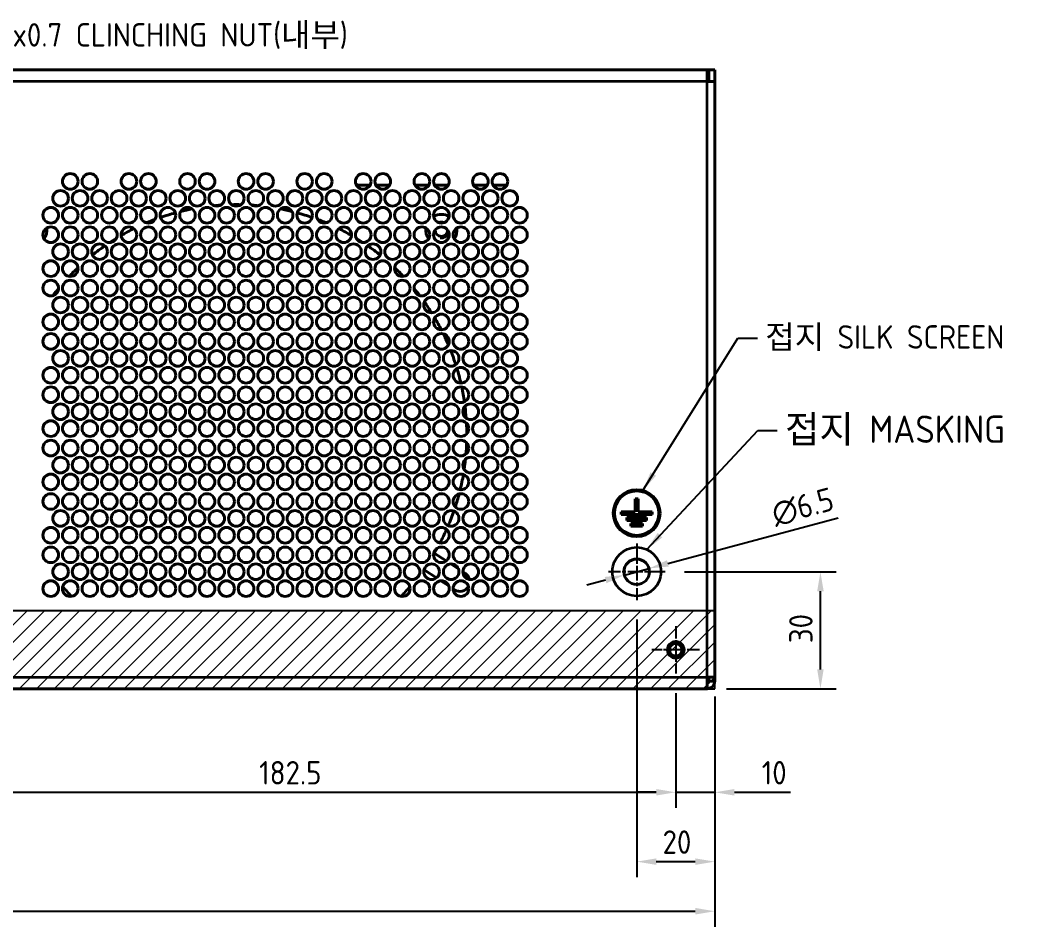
# Model space of a CAD drawing. Header units: millimetres. Extents: x 0 to 1682, y 0 to 1188.
# Drawn here: x 306.6 to 564.6, y 222.9 to 455.1 of the extents above; entities that cross this region are included whole.
import ezdxf

# ---------------------------------------------------------------- set-up
doc = ezdxf.new("R2010")
doc.units = ezdxf.units.MM
doc.header["$LTSCALE"] = 2
doc.linetypes.add('CHAIN', pattern=[0.3543, 0.2362, -0.0295, 0.0591, -0.0295])
for name, color, linetype, lineweight in [('가시적인 것(ISO)', 3, 'Continuous', 40), ('가시적인 좁은 것(ISO)', 3, 'Continuous', 35), ('기호(ISO)', 5, 'Continuous', 25), ('스케치 형상(ISO)', 3, 'Continuous', 25), ('중심 표식(ISO)', 1, 'Continuous', 25), ('치수(ISO)', 2, 'Continuous', 25), ('해치(ISO)', 7, 'Continuous', 18)]:
    doc.layers.add(name, color=color, linetype=linetype, lineweight=lineweight)
doc.styles.add('치수 텍스트_PSTEK_POSCO', font='isocp.shx')
doc.dimstyles.new('치수_PSTEK_POSCO', dxfattribs={"dimscale": 2, "dimtxt": 3, "dimasz": 2.5, "dimexe": 2, "dimexo": 2.5, "dimgap": 1, "dimtad": 1, "dimrnd": 1e-08, "dimdsep": 46, "dimtxsty": '치수 텍스트_PSTEK_POSCO', "dimcen": 0.09, "dimdle": 10, "dimclrd": 7, "dimclre": 7, "dimclrt": 2, "dimadec": 1, "dimazin": 2, "dimtfac": 1, "dimtmove": 0, "dimatfit": 3, "dimfxl": 0, "dimtolj": 1, "dimlwd": -1, "dimlwe": -1, "dimarcsym": 0})
doc.dimstyles.new('치수_PSTEK_POSCO$7', dxfattribs={"dimscale": 2, "dimtxt": 3, "dimasz": 2.5, "dimexe": 2, "dimexo": 2.5, "dimgap": 1, "dimtad": 1, "dimrnd": 1e-08, "dimdsep": 46, "dimtxsty": '치수 텍스트_PSTEK_POSCO', "dimcen": 0.09, "dimdle": 10, "dimclrd": 7, "dimclre": 7, "dimclrt": 2, "dimadec": 1, "dimazin": 2, "dimtfac": 1, "dimtmove": 0, "dimatfit": 3, "dimfxl": 0, "dimtolj": 1, "dimlwd": -1, "dimlwe": -1, "dimarcsym": 0})

# ---------------------------------------------------------------- blocks, each defined once
blk = doc.blocks.new('*D57')
at = {"layer": 'Defpoints', "color": 0}
for p in [(291.95, 287.77), (474.45, 287.77), (474.45, 257.39)]:
    blk.add_point(p, dxfattribs=at)
at = {"layer": '치수(ISO)', "color": 7}
for p, q in [((291.95, 282.77), (291.95, 253.39)), ((474.45, 282.77), (474.45, 253.39)), ((296.95, 257.39), (469.45, 257.39))]:
    blk.add_line(p, q, dxfattribs=at)
for points in [[(296.95, 258.22), (296.95, 256.56), (291.95, 257.39)], [(469.45, 258.22), (469.45, 256.56), (474.45, 257.39)]]:
    blk.add_solid(points, dxfattribs=at)
at = {"layer": '치수(ISO)', "color": 2, "insert": (367.79, 262.39), "char_height": 6, "attachment_point": 4, "style": '치수 텍스트_PSTEK_POSCO'}
blk.add_mtext('\\A1;182.5', dxfattribs=at)
blk = doc.blocks.new('*D58')
at = {"layer": 'Defpoints', "color": 0}
for p in [(474.45, 287.77), (484.45, 286.93), (484.45, 257.39)]:
    blk.add_point(p, dxfattribs=at)
at = {"layer": '치수(ISO)', "color": 7}
for p, q in [((474.45, 282.77), (474.45, 253.39)), ((484.45, 281.93), (484.45, 253.39)), ((469.45, 257.39), (464.45, 257.39)), ((474.45, 257.39), (484.45, 257.39)), ((489.45, 257.39), (503.85, 257.39))]:
    blk.add_line(p, q, dxfattribs=at)
for points in [[(469.45, 258.22), (469.45, 256.56), (474.45, 257.39)], [(489.45, 258.22), (489.45, 256.56), (484.45, 257.39)]]:
    blk.add_solid(points, dxfattribs=at)
at = {"layer": '치수(ISO)', "color": 2, "insert": (496.45, 262.39), "char_height": 6, "attachment_point": 4, "style": '치수 텍스트_PSTEK_POSCO'}
blk.add_mtext('\\A1;10', dxfattribs=at)
blk = doc.blocks.new('*D59')
at = {"layer": 'Defpoints', "color": 0}
for p in [(99.45, 286.93), (484.45, 286.93), (484.45, 226.93)]:
    blk.add_point(p, dxfattribs=at)
at = {"layer": '치수(ISO)', "color": 7}
for p, q in [((99.45, 281.93), (99.45, 222.93)), ((484.45, 281.93), (484.45, 222.93)), ((104.45, 226.93), (479.45, 226.93))]:
    blk.add_line(p, q, dxfattribs=at)
for points in [[(104.45, 227.77), (104.45, 226.1), (99.45, 226.93)], [(479.45, 227.77), (479.45, 226.1), (484.45, 226.93)]]:
    blk.add_solid(points, dxfattribs=at)
at = {"layer": '치수(ISO)', "color": 2, "insert": (271.42, 231.93), "char_height": 6, "attachment_point": 4, "style": '치수 텍스트_PSTEK_POSCO'}
blk.add_mtext('\\A1;385', dxfattribs=at)
blk = doc.blocks.new('*D62')
at = {"layer": 'Defpoints', "color": 0}
for p in [(471.7, 313.87), (511.48, 313.87), (482.45, 283.87)]:
    blk.add_point(p, dxfattribs=at)
at = {"layer": '치수(ISO)', "color": 7}
for p, q in [((476.7, 313.87), (515.48, 313.87)), ((511.48, 288.87), (511.48, 308.87)), ((487.45, 283.87), (515.48, 283.87))]:
    blk.add_line(p, q, dxfattribs=at)
for points in [[(510.65, 308.87), (512.32, 308.87), (511.48, 313.87)], [(510.65, 288.87), (512.32, 288.87), (511.48, 283.87)]]:
    blk.add_solid(points, dxfattribs=at)
at = {"layer": '치수(ISO)', "color": 2, "insert": (506.48, 295.57), "char_height": 6, "attachment_point": 4, "rotation": 90, "style": '치수 텍스트_PSTEK_POSCO'}
blk.add_mtext('\\A1;30', dxfattribs=at)
blk = doc.blocks.new('*D63')
at = {"layer": 'Defpoints', "color": 0}
for p in [(464.45, 306.62), (484.45, 286.93), (484.45, 239.63)]:
    blk.add_point(p, dxfattribs=at)
at = {"layer": '치수(ISO)', "color": 7}
for p, q in [((464.45, 301.62), (464.45, 235.63)), ((484.45, 281.93), (484.45, 235.63)), ((469.45, 239.63), (479.45, 239.63))]:
    blk.add_line(p, q, dxfattribs=at)
for points in [[(469.45, 240.46), (469.45, 238.8), (464.45, 239.63)], [(479.45, 240.46), (479.45, 238.8), (484.45, 239.63)]]:
    blk.add_solid(points, dxfattribs=at)
at = {"layer": '치수(ISO)', "color": 2, "insert": (471.07, 244.63), "char_height": 6, "attachment_point": 4, "style": '치수 텍스트_PSTEK_POSCO'}
blk.add_mtext('\\A1;20', dxfattribs=at)
blk = doc.blocks.new('*D64')
at = {"layer": 'Defpoints', "color": 0}
for p in [(461.31, 313.03), (467.59, 314.71)]:
    blk.add_point(p, dxfattribs=at)
at = {"layer": '치수(ISO)', "color": 7}
for p, q in [((472.42, 316.01), (516.04, 327.69)), ((461.31, 313.03), (467.59, 314.71)), ((456.48, 311.74), (451.65, 310.44))]:
    blk.add_line(p, q, dxfattribs=at)
for points in [[(472.2, 316.81), (472.63, 315.2), (467.59, 314.71)], [(456.26, 312.54), (456.7, 310.93), (461.31, 313.03)]]:
    blk.add_solid(points, dxfattribs=at)
at = {"layer": '치수(ISO)', "color": 2, "insert": (499.24, 328.37), "char_height": 6, "attachment_point": 4, "rotation": 15, "style": '치수 텍스트_PSTEK_POSCO'}
blk.add_mtext('\\A1;∅6.5', dxfattribs=at)

msp = doc.modelspace()

# ---------------------------------------------------------------- hatches: boundary and pattern name
at = {"layer": '해치(ISO)'}
h = msp.add_hatch(dxfattribs=at)
h.set_pattern_fill('ANSI31', color=1, scale=25.4, style=0)
h.set_pattern_definition([(45, (0, 0), (-2.245064, 2.245064), [])])
h.paths.add_polyline_path([(99.448, 283.871), (484.448, 283.871), (484.448, 303.871), (99.448, 303.871)])

# ---------------------------------------------------------------- linework, layer by layer
at = {"layer": '가시적인 것(ISO)'}
for p, q in [((101.448, 442.371), (482.448, 442.371)), ((482.448, 442.371), (482.948, 442.371)), ((482.448, 439.371), (482.448, 442.371)), ((482.948, 442.371), (484.448, 442.371)), ((482.948, 439.371), (482.948, 442.371)), ((484.448, 442.371), (484.448, 439.371)), ((482.448, 440.871), (482.948, 440.871)), ((482.948, 440.371), (482.448, 440.371)), ((482.448, 439.371), (484.448, 439.371)), ((484.448, 439.371), (484.448, 286.932)), ((396.208, 412.871), (393.448, 412.871)), ((401.208, 412.871), (397.688, 412.871)), ((411.208, 412.871), (407.688, 412.871)), ((416.208, 412.871), (412.688, 412.871)), ((426.208, 412.871), (422.688, 412.871)), ((431.208, 412.871), (427.688, 412.871)), ((464.798, 332.521), (464.098, 332.521)), ((464.098, 332.521), (464.098, 329.221)), ((464.798, 329.221), (464.798, 332.521)), ((464.098, 329.221), (460.448, 329.221)), ((460.448, 329.221), (460.448, 328.521)), ((460.448, 328.521), (468.448, 328.521)), ((466.948, 327.721), (461.948, 327.721)), ((461.948, 327.721), (461.948, 327.021)), ((468.448, 329.221), (464.798, 329.221)), ((466.948, 327.021), (466.948, 327.721)), ((468.448, 328.521), (468.448, 329.221)), ((461.948, 327.021), (466.948, 327.021)), ((465.948, 326.221), (462.948, 326.221)), ((462.948, 326.221), (462.948, 325.521)), ((462.948, 325.521), (465.948, 325.521)), ((465.948, 325.521), (465.948, 326.221)), ((412.616, 318.642), (415.685, 316.629)), ((416.845, 315.869), (418.821, 314.573)), ((413.178, 312.294), (410.011, 314.37)), ((419.949, 313.834), (420.605, 313.404)), ((416.326, 310.23), (414.332, 311.538)), ((417.863, 309.222), (417.449, 309.494)), ((482.448, 286.871), (482.448, 283.871)), ((482.948, 285.871), (482.948, 286.881)), ((484.448, 285.871), (484.448, 286.932)), ((482.448, 283.871), (101.448, 283.871)), ((482.948, 285.871), (484.448, 285.871))]:
    msp.add_line(p, q, dxfattribs=at)
for centre, radius in [((319.448, 413.821), 2), ((324.448, 413.821), 2), ((334.448, 413.821), 2), ((339.448, 413.821), 2), ((349.448, 413.821), 2), ((354.448, 413.821), 2), ((364.448, 413.821), 2), ((369.448, 413.821), 2), ((379.448, 413.821), 2), ((384.448, 413.821), 2), ((394.448, 413.821), 2), ((399.448, 413.821), 2), ((409.448, 413.821), 2), ((414.448, 413.821), 2), ((424.448, 413.821), 2), ((429.448, 413.821), 2), ((316.948, 409.491), 2), ((321.948, 409.491), 2), ((326.948, 409.491), 2), ((331.948, 409.491), 2), ((336.948, 409.491), 2), ((341.948, 409.491), 2), ((346.948, 409.491), 2), ((351.948, 409.491), 2), ((356.948, 409.491), 2), ((361.948, 409.491), 2), ((366.948, 409.491), 2), ((371.948, 409.491), 2), ((376.948, 409.491), 2), ((381.948, 409.491), 2), ((386.948, 409.491), 2), ((391.948, 409.491), 2), ((396.948, 409.491), 2), ((401.948, 409.491), 2), ((406.948, 409.491), 2), ((411.948, 409.491), 2), ((416.948, 409.491), 2), ((421.948, 409.491), 2), ((426.948, 409.491), 2), ((431.948, 409.491), 2), ((314.448, 405.161), 2), ((319.448, 405.161), 2), ((324.448, 405.161), 2), ((329.448, 405.161), 2), ((334.448, 405.161), 2), ((339.448, 405.161), 2), ((344.448, 405.161), 2), ((349.448, 405.161), 2), ((354.448, 405.161), 2), ((359.448, 405.161), 2), ((364.448, 405.161), 2), ((369.448, 405.161), 2), ((374.448, 405.161), 2), ((379.448, 405.161), 2), ((384.448, 405.161), 2), ((389.448, 405.161), 2), ((394.448, 405.161), 2), ((399.448, 405.161), 2), ((404.448, 405.161), 2), ((409.448, 405.161), 2), ((414.448, 405.161), 2), ((419.448, 405.161), 2), ((424.448, 405.161), 2), ((429.448, 405.161), 2), ((434.448, 405.161), 2), ((314.448, 400.161), 2), ((319.448, 400.161), 2), ((324.448, 400.161), 2), ((329.448, 400.161), 2), ((334.448, 400.161), 2), ((339.448, 400.161), 2), ((344.448, 400.161), 2), ((349.448, 400.161), 2), ((354.448, 400.161), 2), ((359.448, 400.161), 2), ((364.448, 400.161), 2), ((369.448, 400.161), 2), ((374.448, 400.161), 2), ((379.448, 400.161), 2), ((384.448, 400.161), 2), ((389.448, 400.161), 2), ((394.448, 400.161), 2), ((399.448, 400.161), 2), ((404.448, 400.161), 2), ((409.448, 400.161), 2), ((414.448, 400.161), 2), ((419.448, 400.161), 2), ((424.448, 400.161), 2), ((429.448, 400.161), 2), ((434.448, 400.161), 2), ((316.948, 395.831), 2), ((321.948, 395.831), 2), ((326.948, 395.831), 2), ((331.948, 395.831), 2), ((336.948, 395.831), 2), ((341.948, 395.831), 2), ((346.948, 395.831), 2), ((351.948, 395.831), 2), ((356.948, 395.831), 2), ((361.948, 395.831), 2), ((366.948, 395.831), 2), ((371.948, 395.831), 2), ((376.948, 395.831), 2), ((381.948, 395.831), 2), ((386.948, 395.831), 2), ((391.948, 395.831), 2), ((396.948, 395.831), 2), ((401.948, 395.831), 2), ((406.948, 395.831), 2), ((411.948, 395.831), 2), ((416.948, 395.831), 2), ((421.948, 395.831), 2), ((426.948, 395.831), 2), ((431.948, 395.831), 2), ((314.448, 391.501), 2), ((319.448, 391.501), 2), ((324.448, 391.501), 2), ((329.448, 391.501), 2), ((334.448, 391.501), 2), ((339.448, 391.501), 2), ((344.448, 391.501), 2), ((349.448, 391.501), 2), ((354.448, 391.501), 2), ((359.448, 391.501), 2), ((364.448, 391.501), 2), ((369.448, 391.501), 2), ((374.448, 391.501), 2), ((379.448, 391.501), 2), ((384.448, 391.501), 2), ((389.448, 391.501), 2), ((394.448, 391.501), 2), ((399.448, 391.501), 2), ((404.448, 391.501), 2), ((409.448, 391.501), 2), ((414.448, 391.501), 2), ((419.448, 391.501), 2), ((424.448, 391.501), 2), ((429.448, 391.501), 2), ((434.448, 391.501), 2), ((314.448, 386.501), 2), ((319.448, 386.501), 2), ((324.448, 386.501), 2), ((329.448, 386.501), 2), ((334.448, 386.501), 2), ((339.448, 386.501), 2), ((344.448, 386.501), 2), ((349.448, 386.501), 2), ((354.448, 386.501), 2), ((359.448, 386.501), 2), ((364.448, 386.501), 2), ((369.448, 386.501), 2), ((374.448, 386.501), 2), ((379.448, 386.501), 2), ((384.448, 386.501), 2), ((389.448, 386.501), 2), ((394.448, 386.501), 2), ((399.448, 386.501), 2), ((404.448, 386.501), 2), ((409.448, 386.501), 2), ((414.448, 386.501), 2), ((419.448, 386.501), 2), ((424.448, 386.501), 2), ((429.448, 386.501), 2), ((434.448, 386.501), 2), ((316.948, 382.171), 2), ((321.948, 382.171), 2), ((326.948, 382.171), 2), ((331.948, 382.171), 2), ((336.948, 382.171), 2), ((341.948, 382.171), 2), ((346.948, 382.171), 2), ((351.948, 382.171), 2), ((356.948, 382.171), 2), ((361.948, 382.171), 2), ((366.948, 382.171), 2), ((371.948, 382.171), 2), ((376.948, 382.171), 2), ((381.948, 382.171), 2), ((386.948, 382.171), 2), ((391.948, 382.171), 2), ((396.948, 382.171), 2), ((401.948, 382.171), 2), ((406.948, 382.171), 2), ((411.948, 382.171), 2), ((416.948, 382.171), 2), ((421.948, 382.171), 2), ((426.948, 382.171), 2), ((431.948, 382.171), 2), ((314.448, 377.841), 2), ((319.448, 377.841), 2), ((324.448, 377.841), 2), ((329.448, 377.841), 2), ((334.448, 377.841), 2), ((339.448, 377.841), 2), ((344.448, 377.841), 2), ((349.448, 377.841), 2), ((354.448, 377.841), 2), ((359.448, 377.841), 2), ((364.448, 377.841), 2), ((369.448, 377.841), 2), ((374.448, 377.841), 2), ((379.448, 377.841), 2), ((384.448, 377.841), 2), ((389.448, 377.841), 2), ((394.448, 377.841), 2), ((399.448, 377.841), 2), ((404.448, 377.841), 2), ((409.448, 377.841), 2), ((414.448, 377.841), 2), ((419.448, 377.841), 2), ((424.448, 377.841), 2), ((429.448, 377.841), 2), ((434.448, 377.841), 2), ((314.448, 372.841), 2), ((319.448, 372.841), 2), ((324.448, 372.841), 2), ((329.448, 372.841), 2), ((334.448, 372.841), 2), ((339.448, 372.841), 2), ((344.448, 372.841), 2), ((349.448, 372.841), 2), ((354.448, 372.841), 2), ((359.448, 372.841), 2), ((364.448, 372.841), 2), ((369.448, 372.841), 2), ((374.448, 372.841), 2), ((379.448, 372.841), 2), ((384.448, 372.841), 2), ((389.448, 372.841), 2), ((394.448, 372.841), 2), ((399.448, 372.841), 2), ((404.448, 372.841), 2), ((409.448, 372.841), 2), ((414.448, 372.841), 2), ((419.448, 372.841), 2), ((424.448, 372.841), 2), ((429.448, 372.841), 2), ((434.448, 372.841), 2), ((316.948, 368.511), 2), ((321.948, 368.511), 2), ((326.948, 368.511), 2), ((331.948, 368.511), 2), ((336.948, 368.511), 2), ((341.948, 368.511), 2), ((346.948, 368.511), 2), ((351.948, 368.511), 2), ((356.948, 368.511), 2), ((361.948, 368.511), 2), ((366.948, 368.511), 2), ((371.948, 368.511), 2), ((376.948, 368.511), 2), ((381.948, 368.511), 2), ((386.948, 368.511), 2), ((391.948, 368.511), 2), ((396.948, 368.511), 2), ((401.948, 368.511), 2), ((406.948, 368.511), 2), ((411.948, 368.511), 2), ((416.948, 368.511), 2), ((421.948, 368.511), 2), ((426.948, 368.511), 2), ((431.948, 368.511), 2), ((314.448, 364.181), 2), ((319.448, 364.181), 2), ((324.448, 364.181), 2), ((329.448, 364.181), 2), ((334.448, 364.181), 2), ((339.448, 364.181), 2), ((344.448, 364.181), 2), ((349.448, 364.181), 2), ((354.448, 364.181), 2), ((359.448, 364.181), 2), ((364.448, 364.181), 2), ((369.448, 364.181), 2), ((374.448, 364.181), 2), ((379.448, 364.181), 2), ((384.448, 364.181), 2), ((389.448, 364.181), 2), ((394.448, 364.181), 2), ((399.448, 364.181), 2), ((404.448, 364.181), 2), ((409.448, 364.181), 2), ((414.448, 364.181), 2), ((419.448, 364.181), 2), ((424.448, 364.181), 2), ((429.448, 364.181), 2), ((434.448, 364.181), 2), ((314.448, 359.181), 2), ((319.448, 359.181), 2), ((324.448, 359.181), 2), ((329.448, 359.181), 2), ((334.448, 359.181), 2), ((339.448, 359.181), 2), ((344.448, 359.181), 2), ((349.448, 359.181), 2), ((354.448, 359.181), 2), ((359.448, 359.181), 2), ((364.448, 359.181), 2), ((369.448, 359.181), 2), ((374.448, 359.181), 2), ((379.448, 359.181), 2), ((384.448, 359.181), 2), ((389.448, 359.181), 2), ((394.448, 359.181), 2), ((399.448, 359.181), 2), ((404.448, 359.181), 2), ((409.448, 359.181), 2), ((414.448, 359.181), 2), ((419.448, 359.181), 2), ((424.448, 359.181), 2), ((429.448, 359.181), 2), ((434.448, 359.181), 2), ((316.948, 354.851), 2), ((321.948, 354.851), 2), ((326.948, 354.851), 2), ((331.948, 354.851), 2), ((336.948, 354.851), 2), ((341.948, 354.851), 2), ((346.948, 354.851), 2), ((351.948, 354.851), 2), ((356.948, 354.851), 2), ((361.948, 354.851), 2), ((366.948, 354.851), 2), ((371.948, 354.851), 2), ((376.948, 354.851), 2), ((381.948, 354.851), 2), ((386.948, 354.851), 2), ((391.948, 354.851), 2), ((396.948, 354.851), 2), ((401.948, 354.851), 2), ((406.948, 354.851), 2), ((411.948, 354.851), 2), ((416.948, 354.851), 2), ((421.948, 354.851), 2), ((426.948, 354.851), 2), ((431.948, 354.851), 2), ((314.448, 350.521), 2), ((319.448, 350.521), 2), ((324.448, 350.521), 2), ((329.448, 350.521), 2), ((334.448, 350.521), 2), ((339.448, 350.521), 2), ((344.448, 350.521), 2), ((349.448, 350.521), 2), ((354.448, 350.521), 2), ((359.448, 350.521), 2), ((364.448, 350.521), 2), ((369.448, 350.521), 2), ((374.448, 350.521), 2), ((379.448, 350.521), 2), ((384.448, 350.521), 2), ((389.448, 350.521), 2), ((394.448, 350.521), 2), ((399.448, 350.521), 2), ((404.448, 350.521), 2), ((409.448, 350.521), 2), ((414.448, 350.521), 2), ((419.448, 350.521), 2), ((424.448, 350.521), 2), ((429.448, 350.521), 2), ((434.448, 350.521), 2), ((314.448, 345.521), 2), ((319.448, 345.521), 2), ((324.448, 345.521), 2), ((329.448, 345.521), 2), ((334.448, 345.521), 2), ((339.448, 345.521), 2), ((344.448, 345.521), 2), ((349.448, 345.521), 2), ((354.448, 345.521), 2), ((359.448, 345.521), 2), ((364.448, 345.521), 2), ((369.448, 345.521), 2), ((374.448, 345.521), 2), ((379.448, 345.521), 2), ((384.448, 345.521), 2), ((389.448, 345.521), 2), ((394.448, 345.521), 2), ((399.448, 345.521), 2), ((404.448, 345.521), 2), ((409.448, 345.521), 2), ((414.448, 345.521), 2), ((419.448, 345.521), 2), ((424.448, 345.521), 2), ((429.448, 345.521), 2), ((434.448, 345.521), 2), ((316.948, 341.191), 2), ((321.948, 341.191), 2), ((326.948, 341.191), 2), ((331.948, 341.191), 2), ((336.948, 341.191), 2), ((341.948, 341.191), 2), ((346.948, 341.191), 2), ((351.948, 341.191), 2), ((356.948, 341.191), 2), ((361.948, 341.191), 2), ((366.948, 341.191), 2), ((371.948, 341.191), 2), ((376.948, 341.191), 2), ((381.948, 341.191), 2), ((386.948, 341.191), 2), ((391.948, 341.191), 2), ((396.948, 341.191), 2), ((401.948, 341.191), 2), ((406.948, 341.191), 2), ((411.948, 341.191), 2), ((416.948, 341.191), 2), ((421.948, 341.191), 2), ((426.948, 341.191), 2), ((431.948, 341.191), 2), ((314.448, 336.861), 2), ((319.448, 336.861), 2), ((324.448, 336.861), 2), ((329.448, 336.861), 2), ((334.448, 336.861), 2), ((339.448, 336.861), 2), ((344.448, 336.861), 2), ((349.448, 336.861), 2), ((354.448, 336.861), 2), ((359.448, 336.861), 2), ((364.448, 336.861), 2), ((369.448, 336.861), 2), ((374.448, 336.861), 2), ((379.448, 336.861), 2), ((384.448, 336.861), 2), ((389.448, 336.861), 2), ((394.448, 336.861), 2), ((399.448, 336.861), 2), ((404.448, 336.861), 2), ((409.448, 336.861), 2), ((414.448, 336.861), 2), ((419.448, 336.861), 2), ((424.448, 336.861), 2), ((429.448, 336.861), 2), ((434.448, 336.861), 2), ((314.448, 331.861), 2), ((319.448, 331.861), 2), ((324.448, 331.861), 2), ((329.448, 331.861), 2), ((334.448, 331.861), 2), ((339.448, 331.861), 2), ((344.448, 331.861), 2), ((349.448, 331.861), 2), ((354.448, 331.861), 2), ((359.448, 331.861), 2), ((364.448, 331.861), 2), ((369.448, 331.861), 2), ((374.448, 331.861), 2), ((379.448, 331.861), 2), ((384.448, 331.861), 2), ((389.448, 331.861), 2), ((394.448, 331.861), 2), ((399.448, 331.861), 2), ((404.448, 331.861), 2), ((409.448, 331.861), 2), ((414.448, 331.861), 2), ((419.448, 331.861), 2), ((424.448, 331.861), 2), ((429.448, 331.861), 2), ((434.448, 331.861), 2), ((464.448, 328.871), 6), ((464.448, 328.871), 5.7), ((316.948, 327.531), 2), ((321.948, 327.531), 2), ((326.948, 327.531), 2), ((331.948, 327.531), 2), ((336.948, 327.531), 2), ((341.948, 327.531), 2), ((346.948, 327.531), 2), ((351.948, 327.531), 2), ((356.948, 327.531), 2), ((361.948, 327.531), 2), ((366.948, 327.531), 2), ((371.948, 327.531), 2), ((376.948, 327.531), 2), ((381.948, 327.531), 2), ((386.948, 327.531), 2), ((391.948, 327.531), 2), ((396.948, 327.531), 2), ((401.948, 327.531), 2), ((406.948, 327.531), 2), ((411.948, 327.531), 2), ((416.948, 327.531), 2), ((421.948, 327.531), 2), ((426.948, 327.531), 2), ((431.948, 327.531), 2), ((314.448, 323.201), 2), ((319.448, 323.201), 2), ((324.448, 323.201), 2), ((329.448, 323.201), 2), ((334.448, 323.201), 2), ((339.448, 323.201), 2), ((344.448, 323.201), 2), ((349.448, 323.201), 2), ((354.448, 323.201), 2), ((359.448, 323.201), 2), ((364.448, 323.201), 2), ((369.448, 323.201), 2), ((374.448, 323.201), 2), ((379.448, 323.201), 2), ((384.448, 323.201), 2), ((389.448, 323.201), 2), ((394.448, 323.201), 2), ((399.448, 323.201), 2), ((404.448, 323.201), 2), ((409.448, 323.201), 2), ((414.448, 323.201), 2), ((419.448, 323.201), 2), ((424.448, 323.201), 2), ((429.448, 323.201), 2), ((434.448, 323.201), 2), ((314.448, 318.201), 2), ((319.448, 318.201), 2), ((324.448, 318.201), 2), ((329.448, 318.201), 2), ((334.448, 318.201), 2), ((339.448, 318.201), 2), ((344.448, 318.201), 2), ((349.448, 318.201), 2), ((354.448, 318.201), 2), ((359.448, 318.201), 2), ((364.448, 318.201), 2), ((369.448, 318.201), 2), ((374.448, 318.201), 2), ((379.448, 318.201), 2), ((384.448, 318.201), 2), ((389.448, 318.201), 2), ((394.448, 318.201), 2), ((399.448, 318.201), 2), ((404.448, 318.201), 2), ((409.448, 318.201), 2), ((414.448, 318.201), 2), ((419.448, 318.201), 2), ((424.448, 318.201), 2), ((429.448, 318.201), 2), ((434.448, 318.201), 2), ((316.948, 313.871), 2), ((321.948, 313.871), 2), ((326.948, 313.871), 2), ((331.948, 313.871), 2), ((336.948, 313.871), 2), ((341.948, 313.871), 2), ((346.948, 313.871), 2), ((351.948, 313.871), 2), ((356.948, 313.871), 2), ((361.948, 313.871), 2), ((366.948, 313.871), 2), ((371.948, 313.871), 2), ((376.948, 313.871), 2), ((381.948, 313.871), 2), ((386.948, 313.871), 2), ((391.948, 313.871), 2), ((396.948, 313.871), 2), ((401.948, 313.871), 2), ((406.948, 313.871), 2), ((411.948, 313.871), 2), ((416.948, 313.871), 2), ((421.948, 313.871), 2), ((426.948, 313.871), 2), ((431.948, 313.871), 2), ((464.448, 313.871), 3.25), ((314.448, 309.541), 2), ((319.448, 309.541), 2), ((324.448, 309.541), 2), ((329.448, 309.541), 2), ((334.448, 309.541), 2), ((339.448, 309.541), 2), ((344.448, 309.541), 2), ((349.448, 309.541), 2), ((354.448, 309.541), 2), ((359.448, 309.541), 2), ((364.448, 309.541), 2), ((369.448, 309.541), 2), ((374.448, 309.541), 2), ((379.448, 309.541), 2), ((384.448, 309.541), 2), ((389.448, 309.541), 2), ((394.448, 309.541), 2), ((399.448, 309.541), 2), ((404.448, 309.541), 2), ((409.448, 309.541), 2), ((414.448, 309.541), 2), ((419.448, 309.541), 2), ((424.448, 309.541), 2), ((429.448, 309.541), 2), ((434.448, 309.541), 2), ((474.448, 293.871), 2.1), ((474.448, 293.871), 1.621)]:
    msp.add_circle(centre, radius, dxfattribs=at)
for centre, radius, start, end in [((393.448, 414.871), 2, 244.8595, 270), ((361.948, 348.871), 59, 93.93462, 95.49594), ((361.948, 348.871), 59, 88.87618, 91.12354), ((361.948, 348.871), 59, 84.50417, 86.06555), ((361.948, 348.871), 59, 105.32736, 109.2124), ((361.948, 348.871), 59, 101.06055, 103.97968), ((361.948, 348.871), 59, 76.02015, 78.93934), ((361.948, 348.871), 59, 70.78746, 74.6725), ((414.448, 401.371), 4, 60.40499, 119.59723), ((361.948, 348.871), 59, 110.66412, 112.91075), ((361.948, 348.871), 59, 67.08931, 69.33608), ((309.448, 401.371), 4, 325.56446, 7.22786), ((361.948, 348.871), 59, 116.40749, 119.98985), ((361.948, 348.871), 59, 60.00999, 63.59241), ((414.448, 401.371), 4, 172.77096, 214.43749), ((414.448, 401.371), 1.621, 181.3366, 358.65646), ((414.448, 401.371), 4, 325.56446, 7.22786), ((361.948, 348.871), 59, 124.79432, 128.60136), ((361.948, 348.871), 59, 121.3833, 123.33751), ((361.948, 348.871), 59, 56.6625, 58.61645), ((361.948, 348.871), 59, 51.39878, 55.20578), ((361.948, 348.871), 59, 133.37128, 136.45364), ((361.948, 348.871), 59, 43.54634, 46.62855), ((361.948, 348.871), 59, 140.46239, 142.76425), ((361.948, 348.871), 59, 37.23581, 39.53738), ((361.948, 348.871), 59, 32.03987, 35.28736), ((361.948, 348.871), 59, 27.20151, 30.57923), ((361.948, 348.871), 59, 23.03682, 26.04341), ((361.948, 348.871), 59, 17.78851, 21.51396), ((361.948, 348.871), 59, 13.03787, 16.78151), ((361.948, 348.871), 59, 8.29812, 12.03258), ((361.948, 348.871), 59, 4.22951, 7.15383), ((361.948, 348.871), 59, 0.31661, 2.97077), ((361.948, 348.871), 59, 355.26416, 358.06718), ((361.948, 348.871), 59, 351.4259, 353.98574), ((361.948, 348.871), 59, 346.27208, 350.13248), ((361.948, 348.871), 59, 341.832, 345.20886), ((361.948, 348.871), 59, 336.85129, 340.7361), ((361.948, 348.871), 59, 332.0701, 335.81698), ((361.948, 348.871), 59, 329.17851, 330.53677), ((361.948, 348.871), 59, 217.69145, 218.0587), ((361.948, 348.871), 59, 321.93905, 322.31117), ((419.234, 311.313), 2.5, 13.37034, 56.75), ((361.948, 348.871), 59, 221.1404, 224.42277), ((361.948, 348.871), 59, 315.57726, 318.85976), ((419.234, 311.313), 2.5, 236.75, 329.37762)]:
    msp.add_arc(centre, radius, start, end, dxfattribs=at)
for points in [[(484.448, 286.932), (484.448, 286.917), (483.94, 286.902), (483.215, 286.886), (482.973, 286.881), (482.71, 286.876), (482.448, 286.871)], [(482.448, 283.871), (483.233, 283.871), (483.995, 284.38), (484.295, 285.105), (484.396, 285.347), (484.448, 285.609), (484.448, 285.871)]]:
    msp.add_open_spline(points, degree=3, knots=[0, 0, 0, 0, 1.1774531, 1.1774531, 1.1774531, 1.5707963, 1.5707963, 1.5707963, 1.5707963], dxfattribs=at)
for points in [[(482.448, 285.871), (482.697, 286.208), (482.925, 286.544), (482.947, 286.881)], [(482.448, 285.871), (482.617, 285.928), (482.784, 285.985), (482.946, 286.042)], [(482.448, 285.371), (482.71, 285.371), (482.948, 285.609), (482.948, 285.871)]]:
    msp.add_open_spline(points, degree=3, dxfattribs=at)
at = {"layer": '가시적인 좁은 것(ISO)'}
for p, q in [((482.448, 439.371), (101.448, 439.371)), ((482.448, 286.871), (482.448, 439.371)), ((101.448, 286.871), (482.448, 286.871))]:
    msp.add_line(p, q, dxfattribs=at)
msp.add_circle((464.448, 313.871), 6.25, dxfattribs=at)
for centre, start, end in [((414.448, 401.371), 71.35295, 108.64926), ((414.448, 401.371), 260, 342.38871), ((474.448, 293.871), 190, 100)]:
    msp.add_arc(centre, 2, start, end, dxfattribs=at)
at = {"layer": '스케치 형상(ISO)'}
for p, q in [((484.448, 303.871), (99.448, 303.871)), ((484.448, 283.871), (484.448, 303.871)), ((99.448, 283.871), (484.448, 283.871))]:
    msp.add_line(p, q, dxfattribs=at)
at = {"layer": '중심 표식(ISO)', "linetype": 'CHAIN', "ltscale": 8.056153}
for p, q in [((464.448, 321.121), (464.448, 306.621)), ((471.698, 313.871), (457.198, 313.871))]:
    msp.add_line(p, q, dxfattribs=at)
at = {"layer": '중심 표식(ISO)', "linetype": 'CHAIN', "ltscale": 6.778265}
for p, q in [((474.448, 299.971), (474.448, 287.771)), ((480.548, 293.871), (468.348, 293.871))]:
    msp.add_line(p, q, dxfattribs=at)

# ---------------------------------------------------------------- texts
at = {"layer": '기호(ISO)', "color": 2, "insert": (295.365, 451.031), "char_height": 6, "width": 112.99481, "attachment_point": 4, "line_spacing_factor": 0.525, "style": '치수 텍스트_PSTEK_POSCO'}
msp.add_mtext('{M4x0.7 CLINCHING NUT(내부)}', dxfattribs=at)
at = {"layer": '기호(ISO)', "color": 2, "attachment_point": 4, "style": '치수 텍스트_PSTEK_POSCO'}
for s, insert, char_height, width in [('{\\fISOCP|b0|i0;\\H6.0000;접지 SILK SCREEN}', (497.372, 373.672), 6, 71.2062), ('{\\fISOCP|b0|i0;\\H7.0000;접지 MASKING}', (502.437, 349.995), 7, 65.94517)]:
    msp.add_mtext(s, dxfattribs=dict(at, insert=insert, char_height=char_height, width=width))

# ---------------------------------------------------------------- dimensions: what is measured, and where the dimension line sits
at = {"layer": '치수(ISO)', "color": 7}
dim = msp.add_diameter_dim_2p(p1=(461.309, 313.03), p2=(467.587, 314.712), dimstyle='치수_PSTEK_POSCO', override={"dimdec": 2, "dimlfac": 1, "dimtp": 0, "dimtm": 0, "dimtdec": 2, "dimatfit": 2}, dxfattribs=at)
dim.commit()
dim.dimension.update_dxf_attribs({"geometry": '*D64', "text_midpoint": (507.318, 325.358), "dimtype": 163})
for base, p1, p2, angle, override, picture, middle in [((511.484, 313.871), (482.448, 283.871), (471.698, 313.871), 90, {"dimdec": 2, "dimtp": 0, "dimtm": 0, "dimtdec": 2, "dimtofl": 0, "dimatfit": 1}, '*D62', (511.484, 298.871)), ((484.448, 239.63), (464.448, 306.621), (484.448, 286.932), 180, {"dimdec": 2, "dimtp": 0, "dimtm": 0, "dimtdec": 2, "dimtofl": 0, "dimatfit": 1}, '*D63', (474.448, 239.63)), ((474.448, 257.391), (291.948, 287.771), (474.448, 287.771), 180, {"dimdec": 2, "dimtp": 0, "dimtm": 0, "dimtdec": 2, "dimtofl": 0, "dimatfit": 1}, '*D57', (375.718, 257.391)), ((484.448, 257.391), (474.448, 287.771), (484.448, 286.932), 180, {"dimdec": 2, "dimtp": 0, "dimtm": 0, "dimtdec": 2, "dimtofl": 1, "dimatfit": 1}, '*D58', (499.151, 257.391))]:
    dim = msp.add_linear_dim(base=base, p1=p1, p2=p2, angle=angle, dimstyle='치수_PSTEK_POSCO', override=override, dxfattribs=at)
    dim.commit()
    dim.dimension.update_dxf_attribs({"geometry": picture, "text_midpoint": middle, "dimtype": 160})
dim = msp.add_linear_dim(base=(484.448, 226.932), p1=(99.448, 286.932), p2=(484.448, 286.932), dimstyle='치수_PSTEK_POSCO', override={"dimdec": 2, "dimtp": 0, "dimtm": 0, "dimtdec": 2, "dimtofl": 0, "dimatfit": 1}, dxfattribs=at)
dim.commit()
dim.dimension.update_dxf_attribs({"geometry": '*D59', "text_midpoint": (276.948, 226.932), "dimtype": 160})

# ---------------------------------------------------------------- leaders
at = {"layer": '기호(ISO)', "color": 7, "annotation_type": 0, "has_hookline": 1, "hookline_direction": 0}
for points, text_width in [([(263.805, 364.314), (288.365, 451.031), (293.365, 451.031)], 98.56), ([(466.04, 334.656), (490.372, 373.672), (495.372, 373.672)], 67.215), ([(467.013, 319.571), (495.437, 349.995), (500.437, 349.995)], 61.305)]:
    msp.add_leader(points, dimstyle='치수_PSTEK_POSCO$7', override={"dimtad": 0}, dxfattribs=dict(at, text_width=text_width))

doc.saveas('drawing.dxf')
